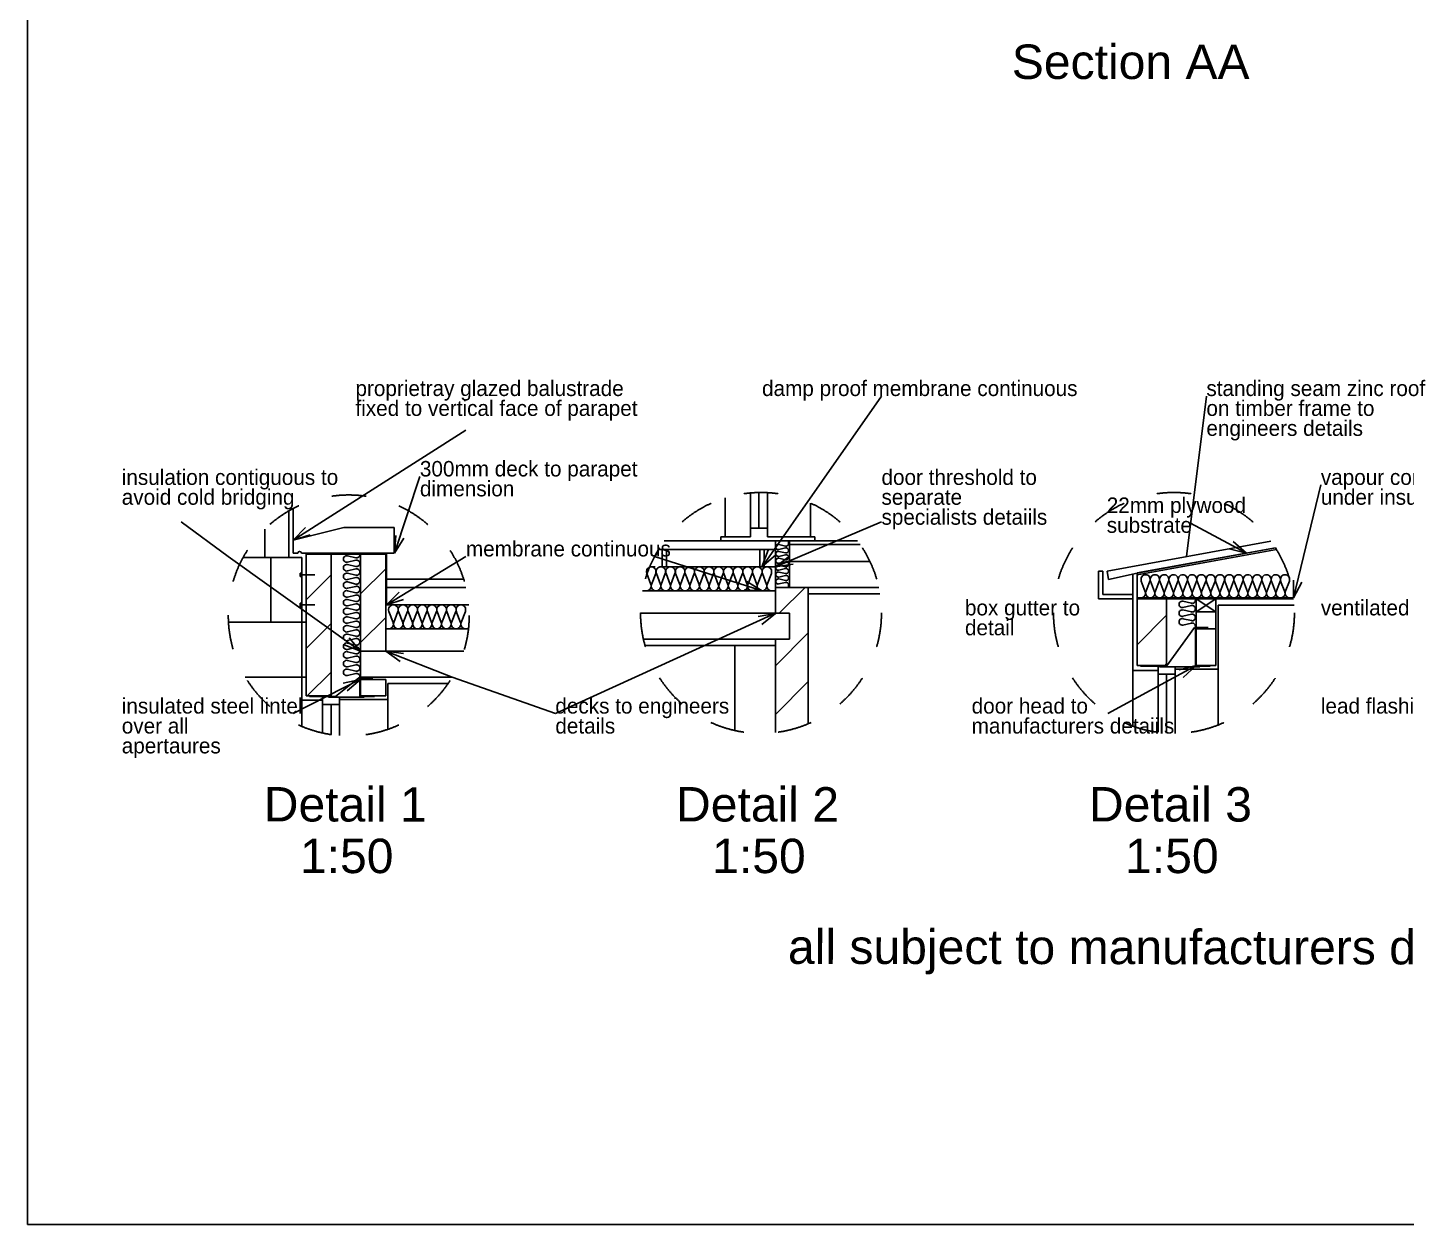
# Model space of a CAD drawing. Header units: millimetres. Extents: x -21022 to 21192, y -14865 to 14865.
# Drawn here: x -21022 to -4998, y -14865 to -953 of the extents above; entities that cross this region are included whole.
import ezdxf

# ---------------------------------------------------------------- set-up
doc = ezdxf.new("R2010")
doc.units = ezdxf.units.MM
doc.linetypes.add('BORDER', pattern=[16, 13, -1, 1, -1])
doc.linetypes.add('DOT', pattern=[16, 4, -4, 4, -4])
for name, color, linetype, true_color in [('00_-_ELEVATIONS', 7, 'Continuous', 0xffffff), ('00_-_SECTIONS', 7, 'Continuous', 0xffffff), ('1', 7, 'Continuous', 0xffffff), ('NEW_GF', 7, 'Continuous', 0xffffff)]:
    doc.layers.add(name, color=color, linetype=linetype, true_color=true_color)
doc.styles.add('ARIAL', font='ARIAL.TTF', dxfattribs={"height": 0.2})
pattern_1 = [(45, (0, 0), (-282.84, 282.84), [])]

# ---------------------------------------------------------------- blocks, each defined once
blk = doc.blocks.new('8A2011B0')
at = {"layer": '00_-_SECTIONS', "color": 1, "linetype": 'Continuous', "ltscale": 100}
for p, q in [((8884, 4233), (7496, 2248)), ((12660, 4233), (12429, 2368)), ((4055, 3837), (2048, 2557)), ((3520, 3298), (3223, 2407)), ((13990, 3200), (13673, 1887)), ((745, 2772), (1293, 2368)), ((8884, 2772), (7654, 2248)), ((12477, 2754), (13125, 2407)), ((1293, 2368), (2831, 1267)), ((4055, 2368), (3133, 1807)), ((6247, 2368), (7496, 1968)), ((5094, 542), (7654, 1708)), ((3896, 967), (3123, 1267)), ((5094, 542), (3896, 967)), ((11516, 542), (12542, 1102)), ((2048, 542), (2831, 941))]:
    blk.add_line(p, q, dxfattribs=at)
at = {"layer": '00_-_SECTIONS', "color": 2, "linetype": 'Continuous', "ltscale": 100}
for p, q in [((6336, 2448), (6336, 2248)), ((6386, 2448), (6336, 2448)), ((6386, 2248), (6386, 2448)), ((7471, 2248), (7471, 2448)), ((7471, 2448), (7521, 2448)), ((7496, 2448), (7521, 2448)), ((7521, 2448), (7521, 2248)), ((6336, 2248), (6386, 2248)), ((7521, 2248), (7471, 2248))]:
    blk.add_line(p, q, dxfattribs=at)
at = {"layer": '00_-_SECTIONS', "color": 4, "linetype": 'Continuous', "ltscale": 100}
for p, q in [((7654, 2248), (7654, 2548)), ((7654, 2548), (8109, 2548)), ((13462, 2468), (11857, 2177)), ((11857, 2156), (13474, 2450)), ((13474, 2450), (13462, 2468)), ((11857, 2177), (11857, 2156)), ((11857, 2177), (11857, 2156)), ((11857, 1877), (13673, 1887)), ((13673, 1887), (11857, 1877))]:
    blk.add_line(p, q, dxfattribs=at)
at = {"layer": '00_-_SECTIONS', "color": 15, "linetype": 'Continuous', "ltscale": 100}
for s, p in [('proprietray glazed balustrade', (2771, 4233)), ('damp proof membrane continuous', (7496, 4233)), ('standing seam zinc roof', (12660, 4233)), ('fixed to vertical face of parapet', (2771, 4002)), ('on timber frame to', (12660, 4002)), ('engineers details', (12660, 3770)), ('insulation contiguous to', (55, 3200)), ('300mm deck to parapet', (3520, 3298)), ('door threshold to', (8884, 3200)), ('vapour control layer', (13990, 3200)), ('dimension', (3520, 3067)), ('avoid cold bridging', (55, 2969)), ('separate', (8884, 2969)), ('22mm plywood ', (11502, 2874)), ('under insulation', (13990, 2969)), ('specialists detaiils', (8884, 2737)), ('substrate', (11502, 2643)), ('membrane continuous', (4055, 2368)), ('box gutter to', (9854, 1683)), ('ventilated roof cavity', (13990, 1683)), ('detail', (9854, 1452)), ('insulated steel lintel', (55, 542)), ('decks to engineers', (5094, 542)), ('door head to ', (9932, 542)), ('lead flashing at junction', (13990, 542)), ('over all', (55, 310)), ('details', (5094, 310)), ('manufacturers detaiils', (9932, 310)), ('apertaures', (55, 79))]:
    blk.add_text(s, height=180, dxfattribs=at).set_placement(p)
at = {"layer": '00_-_SECTIONS'}
blk.add_attdef('Sfb', (0, 0), '', height=1, dxfattribs=at)
blk = doc.blocks.new('C8DEB7BC')
at = {"layer": 'NEW_GF', "color": 1, "linetype": 'Continuous', "ltscale": 100}
for p, q in [((0, 29730), (0, 0)), ((0, 0), (42045, 0))]:
    blk.add_line(p, q, dxfattribs=at)
at = {"layer": 'NEW_GF'}
blk.add_attdef('Sfb', (0, 0), '', height=1, dxfattribs=at)
blk = doc.blocks.new('CC676003')
at = {"layer": '00_-_SECTIONS', "color": 15, "linetype": 'Continuous', "ltscale": 100, "style": 'ARIAL'}
for s, p in [('Section AA', (8935, 10469)), ('Detail 1', (242, 1838)), ('Detail 2', (5033, 1838)), ('Detail 3', (9832, 1838)), ('1:50', (662, 1238)), ('1:50', (5453, 1238)), ('1:50', (10252, 1238)), ('all subject to manufacturers details', (6334, 183))]:
    blk.add_text(s, height=400, rotation=359.9494, dxfattribs=at).set_placement(p)
at = {"layer": '00_-_SECTIONS'}
blk.add_attdef('Sfb', (0, 0), '', height=1, dxfattribs=at)
blk = doc.blocks.new('CC0AF238')
at = {"layer": '00_-_ELEVATIONS', "color": 1, "linetype": 'Continuous', "ltscale": 100}
for p, q in [((0, 750), (0, 1081)), ((70, 750), (70, 0))]:
    blk.add_line(p, q, dxfattribs=at)
blk = doc.blocks.new('98B29054')
at = {"layer": '00_-_SECTIONS', "color": 1, "linetype": 'Continuous', "ltscale": 100}
for p, q in [((50, 50), (50, 501)), ((342, 50), (342, 559)), ((442, 150), (442, 564)), ((542, 50), (542, 563)), ((1040, 50), (1040, 441)), ((342, 50), (0, 50)), ((0, 50), (0, 0)), ((1090, 0), (0, 0)), ((542, 150), (342, 150)), ((1090, 50), (542, 50)), ((1090, 0), (1090, 50))]:
    blk.add_line(p, q, dxfattribs=at)
at = {"layer": '00_-_SECTIONS'}
blk.add_attdef('Sfb', (0, 0), '', height=1, dxfattribs=at)
blk = doc.blocks.new('6DECFEB9')
at = {"layer": '1', "color": 2, "linetype": 'DOT', "ltscale": 100}
blk.add_circle((1400, 1400), 1400, dxfattribs=at)
blk.add_arc((1400, 1400), 1400, 0, 0, dxfattribs=at)
blk = doc.blocks.new('WINDOW_IN_SECTION00033')
at = {"layer": '00_-_SECTIONS', "linetype": 'Continuous', "ltscale": 100}
h = blk.add_hatch(dxfattribs=at)
h.set_pattern_fill('_USER', color=1, scale=400, angle=45, style=0, pattern_type=0)
h.set_pattern_definition(pattern_1)
h.paths.add_polyline_path([(594, 534), (594, 1674), (885, 1674), (885, 1374), (885, 1274), (885, 1074), (885, 794), (885, 534)])
at = {"layer": '00_-_SECTIONS', "color": 1, "linetype": 'Continuous', "ltscale": 100}
for p, q in [((302, 8), (574, 224)), ((574, 224), (734, 224)), ((584, 8), (584, 216)), ((584, 216), (694, 216)), ((0, 8), (302, 8)), ((220, 0), (634, 0)), ((754, 8), (584, 8))]:
    blk.add_line(p, q, dxfattribs=at)
at = {"layer": '00_-_SECTIONS', "color": 2, "linetype": 'Continuous', "ltscale": 100}
for p, q in [((594, 208), (885, 208)), ((594, 16), (594, 208)), ((885, 208), (885, 16)), ((885, 16), (594, 16))]:
    blk.add_line(p, q, dxfattribs=at)
at = {"layer": '00_-_SECTIONS'}
for tag in ['PAT_NAME', 'Group', 'Floor', 'Sfb', 'Part_Number', 'Description', 'Manufacturer', 'Quantity', 'Length', 'Width', 'Height', 'Area', 'Ht1', 'TYPE', 'PREFIX', 'IDENTIFIER', 'NUMBER', 'ANGLE', 'OUTER_LEAF', 'CAVITY', 'INNER_LEAF', 'REVEAL', 'Version']:
    blk.add_attdef(tag, (0, 0), '', height=1, dxfattribs=at)
blk = doc.blocks.new('9B79287B')
at = {"layer": '00_-_SECTIONS', "color": 1, "linetype": 'Continuous', "ltscale": 100}
for p, q in [((0, 0), (0, 323)), ((0, 323), (50, 323)), ((50, 323), (50, 50)), ((400, 0), (0, 0)), ((50, 50), (400, 50))]:
    blk.add_line(p, q, dxfattribs=at)
at = {"layer": '00_-_SECTIONS'}
blk.add_attdef('Sfb', (0, 0), '', height=1, dxfattribs=at)
blk = doc.blocks.new('9B4E2D79')
at = {"layer": '00_-_SECTIONS', "color": 3, "linetype": 'Continuous', "ltscale": 100}
for p, q in [((588, 300), (0, 150)), ((1175, 300), (588, 300)), ((1175, 300), (1175, 0)), ((0, 0), (0, 150)), ((55, 0), (0, 0)), ((1175, 0), (95, 0))]:
    blk.add_line(p, q, dxfattribs=at)
blk.add_arc((75, 0), 20, 0, 180, dxfattribs=at)
blk.add_arc((75, 0), 20, 0, 180, dxfattribs=at)
at = {"layer": '00_-_SECTIONS'}
blk.add_attdef('Sfb', (0, 0), '', height=1, dxfattribs=at)
blk = doc.blocks.new('44BFA18F')
at = {"layer": '00_-_SECTIONS', "linetype": 'Continuous', "ltscale": 100}
h = blk.add_hatch(dxfattribs=at)
h.set_pattern_fill('_USER', color=1, scale=400, angle=45, style=0, pattern_type=0)
h.set_pattern_definition(pattern_1)
h.paths.add_polyline_path([(692, 833), (692, 58), (592, 58), (350, 58), (350, 783), (350, 833)])
at = {"layer": '00_-_SECTIONS', "color": 1, "linetype": 'Continuous', "ltscale": 100}
for p, q in [((0, 1156), (1901, 1504)), ((17, 1057), (0, 1156)), ((350, 1133), (17, 1057)), ((300, 1125), (300, 0)), ((692, 833), (692, 58)), ((882, 805), (979, 782)), ((1026, 833), (1026, 818)), ((1026, 833), (1026, 833)), ((1036, 683), (1265, 833)), ((1036, 833), (1265, 683)), ((979, 754), (882, 731)), ((882, 703), (979, 680)), ((979, 653), (882, 630)), ((1036, 500), (1036, 683)), ((882, 602), (979, 579)), ((979, 551), (882, 528)), ((1026, 500), (1026, 514)), ((592, 0), (300, 0))]:
    blk.add_line(p, q, dxfattribs=at)
at = {"layer": '00_-_SECTIONS', "color": 3, "linetype": 'Continuous', "ltscale": 100}
for p, q in [((350, 1133), (350, 58)), ((1265, 833), (1036, 833)), ((1036, 833), (1036, 683)), ((1265, 833), (1265, 683)), ((1265, 683), (1036, 683)), ((1265, 683), (1265, 484)), ((350, 58), (692, 58))]:
    blk.add_line(p, q, dxfattribs=at)
at = {"layer": '00_-_SECTIONS', "color": 1, "linetype": 'Continuous', "ltscale": 100}
for centre, start, end in [((874, 768), 76.4303, 283.5697), ((874, 768), 76.4303, 283.5697), ((988, 818), 256.4303, 0), ((988, 818), 256.4303, 0), ((874, 666), 76.4303, 283.5697), ((874, 666), 76.4303, 283.5697), ((988, 717), 0, 103.5697), ((988, 717), 0, 103.5697), ((988, 717), 256.4303, 0), ((988, 717), 256.4303, 0), ((988, 616), 0, 103.5697), ((988, 616), 0, 103.5697), ((874, 565), 76.4303, 283.5697), ((874, 565), 76.4303, 283.5697), ((988, 616), 256.4303, 0), ((988, 616), 256.4303, 0), ((988, 514), 0, 103.5697), ((988, 514), 0, 103.5697)]:
    blk.add_arc(centre, 38, start, end, dxfattribs=at)
at = {"layer": '00_-_SECTIONS'}
blk.add_attdef('Sfb', (0, 0), '', height=1, dxfattribs=at)
blk = doc.blocks.new('0935CF10')
at = {"layer": '00_-_SECTIONS', "color": 2, "linetype": 'Continuous', "ltscale": 100}
for p, q in [((702, 1649), (702, 2191)), ((752, 1849), (752, 2218)), ((702, 1649), (170, 1649)), ((702, 1649), (852, 1649)), ((852, 1649), (852, 899)), ((902, 899), (0, 899)), ((902, 259), (195, 259))]:
    blk.add_line(p, q, dxfattribs=at)
at = {"layer": '00_-_SECTIONS', "color": 1, "linetype": 'Continuous', "ltscale": 100}
for p, q in [((852, 1469), (832, 1469)), ((832, 1469), (832, 1429)), ((852, 1449), (1002, 1449)), ((832, 1429), (852, 1429)), ((1828, 1399), (2732, 1399)), ((852, 1119), (832, 1119)), ((832, 1119), (832, 1079)), ((832, 1079), (852, 1079)), ((852, 1099), (1002, 1099)), ((1853, 184), (2553, 184)), ((1853, 184), (1853, 0)), ((1293, 0), (1853, 0))]:
    blk.add_line(p, q, dxfattribs=at)
at = {"layer": '00_-_SECTIONS'}
blk.add_attdef('Sfb', (0, 0), '', height=1, dxfattribs=at)
blk = doc.blocks.new('61A0E73C')
at = {"layer": '00_-_SECTIONS', "color": 1, "linetype": 'Continuous', "ltscale": 100}
for p, q in [((1517, 2202), (224, 2202)), ((1517, 2202), (1517, 1362)), ((1679, 2202), (1679, 1962)), ((1897, 1587), (2730, 1587)), ((1517, 987), (0, 987)), ((1044, 987), (1044, 0))]:
    blk.add_line(p, q, dxfattribs=at)
at = {"layer": '00_-_SECTIONS'}
blk.add_attdef('Sfb', (0, 0), '', height=1, dxfattribs=at)
blk = doc.blocks.new('35E426DE')
at = {"layer": '00_-_SECTIONS', "color": 1, "linetype": 'Continuous', "ltscale": 100}
for p, q in [((1546, 480), (185, 480)), ((49, 204), (97, 76)), ((153, 204), (105, 76)), ((161, 204), (209, 76)), ((265, 204), (217, 76)), ((273, 204), (321, 76)), ((377, 204), (329, 76)), ((385, 204), (433, 76)), ((489, 204), (441, 76)), ((497, 204), (545, 76)), ((601, 204), (553, 76)), ((609, 204), (657, 76)), ((713, 204), (665, 76)), ((721, 204), (769, 76)), ((825, 204), (777, 76)), ((833, 204), (881, 76)), ((937, 204), (889, 76)), ((945, 204), (993, 76)), ((1049, 204), (1001, 76)), ((1057, 204), (1105, 76)), ((1161, 204), (1113, 76)), ((1169, 204), (1217, 76)), ((1273, 204), (1225, 76)), ((1281, 204), (1329, 76)), ((1385, 204), (1337, 76)), ((1393, 204), (1441, 76)), ((1497, 204), (1449, 76)), ((0, 0), (45, 0)), ((45, 0), (157, 0)), ((105, 76), (101, 56)), ((157, 0), (269, 0)), ((217, 76), (213, 56)), ((269, 0), (381, 0)), ((329, 76), (325, 56)), ((381, 0), (493, 0)), ((441, 76), (437, 56)), ((493, 0), (605, 0)), ((553, 76), (549, 56)), ((605, 0), (717, 0)), ((665, 76), (661, 56)), ((717, 0), (829, 0)), ((777, 76), (773, 56)), ((829, 0), (941, 0)), ((889, 76), (885, 56)), ((941, 0), (1053, 0)), ((1001, 76), (997, 56)), ((1053, 0), (1165, 0)), ((1113, 76), (1109, 56)), ((1165, 0), (1277, 0)), ((1225, 76), (1221, 56)), ((1277, 0), (1389, 0)), ((1337, 76), (1333, 56)), ((1389, 0), (1501, 0)), ((1449, 76), (1445, 56)), ((1546, 0), (1501, 0)), ((1546, 0), (1546, 0))]:
    blk.add_line(p, q, dxfattribs=at)
at = {"layer": '00_-_SECTIONS', "color": 4, "linetype": 'BORDER', "ltscale": 100}
blk.add_line((1546, 280), (83, 280), dxfattribs=at)
at = {"layer": '00_-_SECTIONS', "color": 1, "linetype": 'Continuous', "ltscale": 100}
for centre, start, end in [((101, 224), 90, 200.7966), ((101, 224), 90, 200.7966), ((101, 224), 339.2034, 90), ((101, 224), 339.2034, 90), ((213, 224), 90, 200.7966), ((213, 224), 90, 200.7966), ((213, 224), 339.2034, 90), ((213, 224), 339.2034, 90), ((325, 224), 90, 200.7966), ((325, 224), 90, 200.7966), ((325, 224), 339.2034, 90), ((325, 224), 339.2034, 90), ((437, 224), 90, 200.7966), ((437, 224), 90, 200.7966), ((437, 224), 339.2034, 90), ((437, 224), 339.2034, 90), ((549, 224), 90, 200.7966), ((549, 224), 90, 200.7966), ((549, 224), 339.2034, 90), ((549, 224), 339.2034, 90), ((661, 224), 90, 200.7966), ((661, 224), 90, 200.7966), ((661, 224), 339.2034, 90), ((661, 224), 339.2034, 90), ((773, 224), 90, 200.7966), ((773, 224), 90, 200.7966), ((773, 224), 339.2034, 90), ((773, 224), 339.2034, 90), ((885, 224), 90, 200.7966), ((885, 224), 90, 200.7966), ((885, 224), 339.2034, 90), ((885, 224), 339.2034, 90), ((997, 224), 90, 200.7966), ((997, 224), 90, 200.7966), ((997, 224), 339.2034, 90), ((997, 224), 339.2034, 90), ((1109, 224), 90, 200.7966), ((1109, 224), 90, 200.7966), ((1109, 224), 339.2034, 90), ((1109, 224), 339.2034, 90), ((1221, 224), 90, 200.7966), ((1221, 224), 90, 200.7966), ((1221, 224), 339.2034, 90), ((1221, 224), 339.2034, 90), ((1333, 224), 90, 200.7966), ((1333, 224), 90, 200.7966), ((1333, 224), 339.2034, 90), ((1333, 224), 339.2034, 90), ((1445, 224), 90, 200.7966), ((1445, 224), 90, 200.7966), ((1445, 224), 339.2034, 90), ((1445, 224), 339.2034, 90), ((45, 56), 270, 0), ((45, 56), 270, 0), ((45, 56), 0, 20.7966), ((45, 56), 0, 20.7966), ((157, 56), 180, 270), ((157, 56), 180, 270), ((157, 56), 270, 0), ((157, 56), 270, 0), ((157, 56), 0, 20.7966), ((157, 56), 0, 20.7966), ((269, 56), 180, 270), ((269, 56), 180, 270), ((269, 56), 270, 0), ((269, 56), 270, 0), ((269, 56), 0, 20.7966), ((269, 56), 0, 20.7966), ((381, 56), 180, 270), ((381, 56), 180, 270), ((381, 56), 270, 0), ((381, 56), 270, 0), ((381, 56), 0, 20.7966), ((381, 56), 0, 20.7966), ((493, 56), 180, 270), ((493, 56), 180, 270), ((493, 56), 270, 0), ((493, 56), 270, 0), ((493, 56), 0, 20.7966), ((493, 56), 0, 20.7966), ((605, 56), 180, 270), ((605, 56), 180, 270), ((605, 56), 270, 0), ((605, 56), 270, 0), ((605, 56), 0, 20.7966), ((605, 56), 0, 20.7966), ((717, 56), 180, 270), ((717, 56), 180, 270), ((717, 56), 270, 0), ((717, 56), 270, 0), ((717, 56), 0, 20.7966), ((717, 56), 0, 20.7966), ((829, 56), 180, 270), ((829, 56), 180, 270), ((829, 56), 270, 0), ((829, 56), 270, 0), ((829, 56), 0, 20.7966), ((829, 56), 0, 20.7966), ((941, 56), 180, 270), ((941, 56), 180, 270), ((941, 56), 270, 0), ((941, 56), 270, 0), ((941, 56), 0, 20.7966), ((941, 56), 0, 20.7966), ((1053, 56), 180, 270), ((1053, 56), 180, 270), ((1053, 56), 270, 0), ((1053, 56), 270, 0), ((1053, 56), 0, 20.7966), ((1053, 56), 0, 20.7966), ((1165, 56), 180, 270), ((1165, 56), 180, 270), ((1165, 56), 270, 0), ((1165, 56), 270, 0), ((1165, 56), 0, 20.7966), ((1165, 56), 0, 20.7966), ((1277, 56), 180, 270), ((1277, 56), 180, 270), ((1277, 56), 270, 0), ((1277, 56), 270, 0), ((1277, 56), 0, 20.7966), ((1277, 56), 0, 20.7966), ((1389, 56), 180, 270), ((1389, 56), 180, 270), ((1389, 56), 270, 0), ((1389, 56), 270, 0), ((1389, 56), 0, 20.7966), ((1389, 56), 0, 20.7966), ((1501, 56), 180, 270), ((1501, 56), 180, 270)]:
    blk.add_arc(centre, 56, start, end, dxfattribs=at)
blk = doc.blocks.new('EE63DA08')
at = {"layer": '00_-_SECTIONS', "color": 1, "linetype": 'Continuous', "ltscale": 100}
for p, q in [((0, 40), (792, 40)), ((0, 0), (821, 0))]:
    blk.add_line(p, q, dxfattribs=at)
at = {"layer": '00_-_SECTIONS'}
blk.add_attdef('Sfb', (0, 0), '', height=1, dxfattribs=at)
blk = doc.blocks.new('D91090A9')
at = {"layer": '00_-_SECTIONS', "color": 1, "linetype": 'Continuous', "ltscale": 100}
for p, q in [((0, 731), (0, 84)), ((292, 781), (292, 12)), ((492, 689), (292, 689)), ((392, 689), (392, 2)), ((492, 773), (492, 0)), ((990, 748), (990, 98))]:
    blk.add_line(p, q, dxfattribs=at)
at = {"layer": '00_-_SECTIONS'}
blk.add_attdef('Sfb', (0, 0), '', height=1, dxfattribs=at)
blk = doc.blocks.new('FBCD36C9')
at = {"layer": '00_-_SECTIONS', "linetype": 'Continuous', "ltscale": 100}
h = blk.add_hatch(dxfattribs=at)
h.set_pattern_fill('_USER', color=1, scale=400, angle=45, style=0, pattern_type=0)
h.set_pattern_definition(pattern_1)
h.paths.add_polyline_path([(0, 202), (0, 1010), (0, 1085), (162, 1085), (162, 1385), (0, 1385), (0, 1645), (0, 1685), (152, 1685), (162, 1685), (380, 1685), (380, 1610), (380, 323), (0, 202), (192, 246), (375, 320)])
at = {"layer": '00_-_SECTIONS', "color": 1, "linetype": 'Continuous', "ltscale": 100}
for p, q in [((39, 2184), (115, 2166)), ((115, 2144), (39, 2126)), ((39, 2104), (115, 2086)), ((152, 2225), (152, 2195)), ((152, 2225), (152, 2225)), ((115, 2064), (39, 2046)), ((39, 2024), (115, 2006)), ((115, 1984), (39, 1966)), ((39, 1944), (115, 1926)), ((115, 1904), (39, 1886)), ((39, 1864), (115, 1846)), ((115, 1824), (39, 1806)), ((39, 1784), (115, 1766)), ((115, 1744), (39, 1726)), ((152, 1685), (152, 1715))]:
    blk.add_line(p, q, dxfattribs=at)
at = {"layer": '00_-_SECTIONS', "color": 3, "linetype": 'Continuous', "ltscale": 100}
for p, q in [((380, 1685), (0, 1685)), ((380, 1685), (380, 102)), ((0, 1085), (0, 0))]:
    blk.add_line(p, q, dxfattribs=at)
at = {"layer": '00_-_SECTIONS', "color": 1, "linetype": 'Continuous', "ltscale": 100}
for centre, start, end in [((32, 2155), 76.4303, 283.5697), ((32, 2155), 76.4303, 283.5697), ((32, 2075), 76.4303, 283.5697), ((32, 2075), 76.4303, 283.5697), ((122, 2195), 256.4303, 0), ((122, 2195), 256.4303, 0), ((122, 2115), 0, 103.5697), ((122, 2115), 0, 103.5697), ((122, 2115), 256.4303, 0), ((122, 2115), 256.4303, 0), ((32, 1995), 76.4303, 283.5697), ((32, 1995), 76.4303, 283.5697), ((32, 1915), 76.4303, 283.5697), ((32, 1915), 76.4303, 283.5697), ((122, 2035), 0, 103.5697), ((122, 2035), 0, 103.5697), ((122, 2035), 256.4303, 0), ((122, 2035), 256.4303, 0), ((122, 1955), 0, 103.5697), ((122, 1955), 0, 103.5697), ((122, 1955), 256.4303, 0), ((122, 1955), 256.4303, 0), ((32, 1835), 76.4303, 283.5697), ((32, 1835), 76.4303, 283.5697), ((32, 1755), 76.4303, 283.5697), ((32, 1755), 76.4303, 283.5697), ((122, 1875), 0, 103.5697), ((122, 1875), 0, 103.5697), ((122, 1875), 256.4303, 0), ((122, 1875), 256.4303, 0), ((122, 1795), 0, 103.5697), ((122, 1795), 0, 103.5697), ((122, 1795), 256.4303, 0), ((122, 1795), 256.4303, 0), ((122, 1715), 0, 103.5697), ((122, 1715), 0, 103.5697)]:
    blk.add_arc(centre, 30, start, end, dxfattribs=at)
at = {"layer": '00_-_SECTIONS'}
blk.add_attdef('Sfb', (0, 0), '', height=1, dxfattribs=at)
blk = doc.blocks.new('9627F196')
at = {"layer": '00_-_SECTIONS', "color": 1, "linetype": 'Continuous', "ltscale": 100}
for p, q in [((0, 480), (932, 480)), ((36, 204), (85, 76)), ((141, 204), (92, 76)), ((148, 204), (197, 76)), ((253, 204), (204, 76)), ((260, 204), (309, 76)), ((365, 204), (316, 76)), ((372, 204), (421, 76)), ((477, 204), (428, 76)), ((484, 204), (533, 76)), ((589, 204), (540, 76)), ((596, 204), (645, 76)), ((701, 204), (652, 76)), ((708, 204), (757, 76)), ((813, 204), (764, 76)), ((820, 204), (869, 76)), ((925, 204), (876, 76)), ((92, 76), (89, 56)), ((204, 76), (201, 56)), ((316, 76), (313, 56)), ((428, 76), (425, 56)), ((540, 76), (537, 56)), ((652, 76), (649, 56)), ((764, 76), (761, 56)), ((876, 76), (873, 56)), ((0, 0), (33, 0)), ((33, 0), (145, 0)), ((145, 0), (257, 0)), ((257, 0), (369, 0)), ((369, 0), (481, 0)), ((481, 0), (593, 0)), ((593, 0), (705, 0)), ((705, 0), (817, 0)), ((817, 0), (929, 0)), ((961, 0), (929, 0)), ((961, 0), (961, 0))]:
    blk.add_line(p, q, dxfattribs=at)
at = {"layer": '00_-_SECTIONS', "color": 4, "linetype": 'BORDER', "ltscale": 100}
blk.add_line((965, 280), (10, 280), dxfattribs=at)
at = {"layer": '00_-_SECTIONS', "color": 1, "linetype": 'Continuous', "ltscale": 100}
for centre, start, end in [((89, 224), 90, 200.7966), ((89, 224), 90, 200.7966), ((89, 224), 339.2034, 90), ((89, 224), 339.2034, 90), ((201, 224), 90, 200.7966), ((201, 224), 90, 200.7966), ((201, 224), 339.2034, 90), ((201, 224), 339.2034, 90), ((313, 224), 90, 200.7966), ((313, 224), 90, 200.7966), ((313, 224), 339.2034, 90), ((313, 224), 339.2034, 90), ((425, 224), 90, 200.7966), ((425, 224), 90, 200.7966), ((425, 224), 339.2034, 90), ((425, 224), 339.2034, 90), ((537, 224), 90, 200.7966), ((537, 224), 90, 200.7966), ((537, 224), 339.2034, 90), ((537, 224), 339.2034, 90), ((649, 224), 90, 200.7966), ((649, 224), 90, 200.7966), ((649, 224), 339.2034, 90), ((649, 224), 339.2034, 90), ((761, 224), 90, 200.7966), ((761, 224), 90, 200.7966), ((761, 224), 339.2034, 90), ((761, 224), 339.2034, 90), ((873, 224), 90, 200.7966), ((873, 224), 90, 200.7966), ((873, 224), 339.2034, 90), ((873, 224), 339.2034, 90), ((33, 56), 270, 0), ((33, 56), 270, 0), ((33, 56), 0, 20.7966), ((33, 56), 0, 20.7966), ((145, 56), 180, 270), ((145, 56), 180, 270), ((145, 56), 270, 0), ((145, 56), 270, 0), ((145, 56), 0, 20.7966), ((145, 56), 0, 20.7966), ((257, 56), 180, 270), ((257, 56), 180, 270), ((257, 56), 270, 0), ((257, 56), 270, 0), ((257, 56), 0, 20.7966), ((257, 56), 0, 20.7966), ((369, 56), 180, 270), ((369, 56), 180, 270), ((369, 56), 270, 0), ((369, 56), 270, 0), ((369, 56), 0, 20.7966), ((369, 56), 0, 20.7966), ((481, 56), 180, 270), ((481, 56), 180, 270), ((481, 56), 270, 0), ((481, 56), 270, 0), ((481, 56), 0, 20.7966), ((481, 56), 0, 20.7966), ((593, 56), 180, 270), ((593, 56), 180, 270), ((593, 56), 270, 0), ((593, 56), 270, 0), ((593, 56), 0, 20.7966), ((593, 56), 0, 20.7966), ((705, 56), 180, 270), ((705, 56), 180, 270), ((705, 56), 270, 0), ((705, 56), 270, 0), ((705, 56), 0, 20.7966), ((705, 56), 0, 20.7966), ((817, 56), 180, 270), ((817, 56), 180, 270), ((817, 56), 270, 0), ((817, 56), 270, 0), ((817, 56), 0, 20.7966), ((817, 56), 0, 20.7966), ((929, 56), 180, 270), ((929, 56), 180, 270)]:
    blk.add_arc(centre, 56, start, end, dxfattribs=at)
blk = doc.blocks.new('7AF26543')
at = {"layer": '00_-_SECTIONS', "color": 2, "linetype": 'Continuous', "ltscale": 100}
for p, q in [((0, 300), (1606, 591)), ((0, 300), (0, 0)), ((0, 0), (1817, 0))]:
    blk.add_line(p, q, dxfattribs=at)
at = {"layer": '00_-_SECTIONS', "color": 1, "linetype": 'Continuous', "ltscale": 100}
for p, q in [((47, 207), (94, 83)), ((148, 207), (101, 83)), ((155, 207), (202, 83)), ((256, 207), (209, 83)), ((263, 207), (310, 83)), ((364, 207), (317, 83)), ((371, 207), (418, 83)), ((472, 207), (425, 83)), ((479, 207), (526, 83)), ((580, 207), (533, 83)), ((587, 207), (634, 83)), ((688, 207), (641, 83)), ((695, 207), (742, 83)), ((796, 207), (749, 83)), ((803, 207), (850, 83)), ((904, 207), (857, 83)), ((911, 207), (958, 83)), ((1012, 207), (965, 83)), ((1019, 207), (1066, 83)), ((1120, 207), (1073, 83)), ((1127, 207), (1174, 83)), ((1228, 207), (1181, 83)), ((1235, 207), (1282, 83)), ((1336, 207), (1289, 83)), ((1343, 207), (1390, 83)), ((1444, 207), (1397, 83)), ((1451, 207), (1498, 83)), ((1552, 207), (1505, 83)), ((1559, 207), (1606, 83)), ((1660, 207), (1613, 83)), ((1667, 207), (1714, 83)), ((1768, 207), (1721, 83)), ((0, 10), (44, 10)), ((44, 10), (152, 10)), ((101, 83), (98, 64)), ((152, 10), (260, 10)), ((209, 83), (206, 64)), ((260, 10), (368, 10)), ((317, 83), (314, 64)), ((368, 10), (476, 10)), ((425, 83), (422, 64)), ((476, 10), (584, 10)), ((533, 83), (530, 64)), ((584, 10), (692, 10)), ((641, 83), (638, 64)), ((692, 10), (800, 10)), ((749, 83), (746, 64)), ((800, 10), (908, 10)), ((857, 83), (854, 64)), ((908, 10), (1016, 10)), ((965, 83), (962, 64)), ((1016, 10), (1124, 10)), ((1073, 83), (1070, 64)), ((1124, 10), (1232, 10)), ((1181, 83), (1178, 64)), ((1232, 10), (1340, 10)), ((1289, 83), (1286, 64)), ((1340, 10), (1448, 10)), ((1397, 83), (1394, 64)), ((1448, 10), (1556, 10)), ((1505, 83), (1502, 64)), ((1556, 10), (1664, 10)), ((1613, 83), (1610, 64)), ((1664, 10), (1772, 10)), ((1721, 83), (1718, 64)), ((1816, 10), (1772, 10)), ((1816, 10), (1816, 10))]:
    blk.add_line(p, q, dxfattribs=at)
for centre, start, end in [((98, 226), 90, 200.7966), ((98, 226), 90, 200.7966), ((98, 226), 339.2034, 90), ((98, 226), 339.2034, 90), ((206, 226), 90, 200.7966), ((206, 226), 90, 200.7966), ((206, 226), 339.2034, 90), ((206, 226), 339.2034, 90), ((314, 226), 90, 200.7966), ((314, 226), 90, 200.7966), ((314, 226), 339.2034, 90), ((314, 226), 339.2034, 90), ((422, 226), 90, 200.7966), ((422, 226), 90, 200.7966), ((422, 226), 339.2034, 90), ((422, 226), 339.2034, 90), ((530, 226), 90, 200.7966), ((530, 226), 90, 200.7966), ((530, 226), 339.2034, 90), ((530, 226), 339.2034, 90), ((638, 226), 90, 200.7966), ((638, 226), 90, 200.7966), ((638, 226), 339.2034, 90), ((638, 226), 339.2034, 90), ((746, 226), 90, 200.7966), ((746, 226), 90, 200.7966), ((746, 226), 339.2034, 90), ((746, 226), 339.2034, 90), ((854, 226), 90, 200.7966), ((854, 226), 90, 200.7966), ((854, 226), 339.2034, 90), ((854, 226), 339.2034, 90), ((962, 226), 90, 200.7966), ((962, 226), 90, 200.7966), ((962, 226), 339.2034, 90), ((962, 226), 339.2034, 90), ((1070, 226), 90, 200.7966), ((1070, 226), 90, 200.7966), ((1070, 226), 339.2034, 90), ((1070, 226), 339.2034, 90), ((1178, 226), 90, 200.7966), ((1178, 226), 90, 200.7966), ((1178, 226), 339.2034, 90), ((1178, 226), 339.2034, 90), ((1286, 226), 90, 200.7966), ((1286, 226), 90, 200.7966), ((1286, 226), 339.2034, 90), ((1286, 226), 339.2034, 90), ((1394, 226), 90, 200.7966), ((1394, 226), 90, 200.7966), ((1394, 226), 339.2034, 90), ((1394, 226), 339.2034, 90), ((1502, 226), 90, 200.7966), ((1502, 226), 90, 200.7966), ((1502, 226), 339.2034, 90), ((1502, 226), 339.2034, 90), ((1610, 226), 90, 200.7966), ((1610, 226), 90, 200.7966), ((1610, 226), 339.2034, 90), ((1610, 226), 339.2034, 90), ((1718, 226), 90, 200.7966), ((1718, 226), 90, 200.7966), ((1718, 226), 339.2034, 90), ((1718, 226), 339.2034, 90), ((44, 64), 270, 0), ((44, 64), 270, 0), ((44, 64), 0, 20.7966), ((44, 64), 0, 20.7966), ((152, 64), 180, 270), ((152, 64), 180, 270), ((152, 64), 270, 0), ((152, 64), 270, 0), ((152, 64), 0, 20.7966), ((152, 64), 0, 20.7966), ((260, 64), 180, 270), ((260, 64), 180, 270), ((260, 64), 270, 0), ((260, 64), 270, 0), ((260, 64), 0, 20.7966), ((260, 64), 0, 20.7966), ((368, 64), 180, 270), ((368, 64), 180, 270), ((368, 64), 270, 0), ((368, 64), 270, 0), ((368, 64), 0, 20.7966), ((368, 64), 0, 20.7966), ((476, 64), 180, 270), ((476, 64), 180, 270), ((476, 64), 270, 0), ((476, 64), 270, 0), ((476, 64), 0, 20.7966), ((476, 64), 0, 20.7966), ((584, 64), 180, 270), ((584, 64), 180, 270), ((584, 64), 270, 0), ((584, 64), 270, 0), ((584, 64), 0, 20.7966), ((584, 64), 0, 20.7966), ((692, 64), 180, 270), ((692, 64), 180, 270), ((692, 64), 270, 0), ((692, 64), 270, 0), ((692, 64), 0, 20.7966), ((692, 64), 0, 20.7966), ((800, 64), 180, 270), ((800, 64), 180, 270), ((800, 64), 270, 0), ((800, 64), 270, 0), ((800, 64), 0, 20.7966), ((800, 64), 0, 20.7966), ((908, 64), 180, 270), ((908, 64), 180, 270), ((908, 64), 270, 0), ((908, 64), 270, 0), ((908, 64), 0, 20.7966), ((908, 64), 0, 20.7966), ((1016, 64), 180, 270), ((1016, 64), 180, 270), ((1016, 64), 270, 0), ((1016, 64), 270, 0), ((1016, 64), 0, 20.7966), ((1016, 64), 0, 20.7966), ((1124, 64), 180, 270), ((1124, 64), 180, 270), ((1124, 64), 270, 0), ((1124, 64), 270, 0), ((1124, 64), 0, 20.7966), ((1124, 64), 0, 20.7966), ((1232, 64), 180, 270), ((1232, 64), 180, 270), ((1232, 64), 270, 0), ((1232, 64), 270, 0), ((1232, 64), 0, 20.7966), ((1232, 64), 0, 20.7966), ((1340, 64), 180, 270), ((1340, 64), 180, 270), ((1340, 64), 270, 0), ((1340, 64), 270, 0), ((1340, 64), 0, 20.7966), ((1340, 64), 0, 20.7966), ((1448, 64), 180, 270), ((1448, 64), 180, 270), ((1448, 64), 270, 0), ((1448, 64), 270, 0), ((1448, 64), 0, 20.7966), ((1448, 64), 0, 20.7966), ((1556, 64), 180, 270), ((1556, 64), 180, 270), ((1556, 64), 270, 0), ((1556, 64), 270, 0), ((1556, 64), 0, 20.7966), ((1556, 64), 0, 20.7966), ((1664, 64), 180, 270), ((1664, 64), 180, 270), ((1664, 64), 270, 0), ((1664, 64), 270, 0), ((1664, 64), 0, 20.7966), ((1664, 64), 0, 20.7966), ((1772, 64), 180, 270), ((1772, 64), 180, 270)]:
    blk.add_arc(centre, 54, start, end, dxfattribs=at)
at = {"layer": '00_-_SECTIONS'}
blk.add_attdef('Sfb', (0, 0), '', height=1, dxfattribs=at)
blk = doc.blocks.new('3DB005D1')
at = {"layer": '00_-_SECTIONS', "color": 3, "linetype": 'Continuous', "ltscale": 100}
for p, q in [((0, 300), (1198, 300)), ((0, 300), (0, 0)), ((0, 0), (1064, 0))]:
    blk.add_line(p, q, dxfattribs=at)
at = {"layer": '00_-_SECTIONS'}
blk.add_attdef('Sfb', (0, 0), '', height=1, dxfattribs=at)
blk = doc.blocks.new('7B6BA75D')
at = {"layer": '00_-_SECTIONS', "color": 3, "linetype": 'Continuous', "ltscale": 100}
for p, q in [((1732, 600), (1732, 900)), ((1732, 900), (2667, 900)), ((1732, 600), (2768, 600)), ((0, 300), (1732, 300)), ((1732, 0), (1732, 300)), ((1732, 0), (34, 0))]:
    blk.add_line(p, q, dxfattribs=at)
at = {"layer": '00_-_SECTIONS'}
blk.add_attdef('Sfb', (0, 0), '', height=1, dxfattribs=at)
blk = doc.blocks.new('3155DE2F')
at = {"layer": '00_-_SECTIONS', "linetype": 'Continuous', "ltscale": 100}
h = blk.add_hatch(dxfattribs=at)
h.set_pattern_fill('_USER', color=1, scale=400, angle=45, style=0, pattern_type=0)
h.set_pattern_definition(pattern_1)
h.paths.add_polyline_path([(50, 50), (50, 268), (50, 908), (50, 1038), (50, 1708), (340, 1708), (340, 50), (240, 50)])
at = {"layer": '00_-_SECTIONS', "color": 4, "linetype": 'Continuous', "ltscale": 100}
for p in [(50, 1698), (985, 1108)]:
    blk.add_line(p, (985, 1698), dxfattribs=at)
at = {"layer": '00_-_SECTIONS', "color": 3, "linetype": 'Continuous', "ltscale": 100}
for p, q in [((50, 1698), (50, 50)), ((684, 568), (684, 1698)), ((975, 1698), (975, 568)), ((50, 50), (340, 50))]:
    blk.add_line(p, q, dxfattribs=at)
at = {"layer": '00_-_SECTIONS', "color": 1, "linetype": 'Continuous', "ltscale": 100}
for p, q in [((340, 50), (340, 1698)), ((531, 1678), (627, 1654)), ((627, 1627), (531, 1604)), ((674, 1698), (674, 1691)), ((674, 1698), (674, 1698)), ((531, 1576), (627, 1553)), ((627, 1526), (531, 1502)), ((531, 1475), (627, 1452)), ((627, 1424), (531, 1401)), ((531, 1374), (627, 1350)), ((627, 1323), (531, 1300)), ((531, 1272), (627, 1249)), ((627, 1222), (531, 1198)), ((531, 1171), (627, 1148)), ((627, 1120), (531, 1097)), ((531, 1070), (627, 1046)), ((627, 1019), (531, 996)), ((531, 968), (627, 945)), ((0, 908), (0, 0)), ((627, 918), (531, 894)), ((531, 867), (627, 844)), ((627, 816), (531, 793)), ((531, 766), (627, 742)), ((627, 715), (531, 692)), ((531, 664), (627, 641)), ((627, 614), (531, 590)), ((531, 563), (627, 540)), ((627, 512), (531, 489)), ((531, 462), (627, 438)), ((627, 411), (531, 388)), ((531, 360), (627, 337)), ((627, 310), (531, 286)), ((674, 266), (674, 273)), ((240, 0), (0, 0))]:
    blk.add_line(p, q, dxfattribs=at)
for centre, start, end in [((522, 1641), 76.4303, 283.5697), ((522, 1641), 76.4303, 283.5697), ((636, 1691), 256.4303, 0), ((636, 1691), 256.4303, 0), ((636, 1590), 0, 103.5697), ((636, 1590), 0, 103.5697), ((522, 1539), 76.4303, 283.5697), ((522, 1539), 76.4303, 283.5697), ((522, 1438), 76.4303, 283.5697), ((522, 1438), 76.4303, 283.5697), ((636, 1590), 256.4303, 0), ((636, 1590), 256.4303, 0), ((636, 1489), 0, 103.5697), ((636, 1489), 0, 103.5697), ((636, 1489), 256.4303, 0), ((636, 1489), 256.4303, 0), ((522, 1337), 76.4303, 283.5697), ((522, 1337), 76.4303, 283.5697), ((636, 1387), 0, 103.5697), ((636, 1387), 0, 103.5697), ((636, 1387), 256.4303, 0), ((636, 1387), 256.4303, 0), ((636, 1286), 0, 103.5697), ((636, 1286), 0, 103.5697), ((636, 1286), 256.4303, 0), ((636, 1286), 256.4303, 0), ((522, 1235), 76.4303, 283.5697), ((522, 1235), 76.4303, 283.5697), ((522, 1134), 76.4303, 283.5697), ((522, 1134), 76.4303, 283.5697), ((636, 1185), 0, 103.5697), ((636, 1185), 0, 103.5697), ((636, 1185), 256.4303, 0), ((636, 1185), 256.4303, 0), ((522, 1033), 76.4303, 283.5697), ((522, 1033), 76.4303, 283.5697), ((522, 931), 76.4303, 283.5697), ((522, 931), 76.4303, 283.5697), ((636, 1083), 0, 103.5697), ((636, 1083), 0, 103.5697), ((636, 1083), 256.4303, 0), ((636, 1083), 256.4303, 0), ((636, 982), 0, 103.5697), ((636, 982), 0, 103.5697), ((636, 982), 256.4303, 0), ((636, 982), 256.4303, 0), ((522, 830), 76.4303, 283.5697), ((522, 830), 76.4303, 283.5697), ((636, 881), 0, 103.5697), ((636, 881), 0, 103.5697), ((636, 881), 256.4303, 0), ((636, 881), 256.4303, 0), ((636, 779), 0, 103.5697), ((636, 779), 0, 103.5697), ((522, 729), 76.4303, 283.5697), ((522, 729), 76.4303, 283.5697), ((522, 627), 76.4303, 283.5697), ((522, 627), 76.4303, 283.5697), ((636, 779), 256.4303, 0), ((636, 779), 256.4303, 0), ((636, 678), 0, 103.5697), ((636, 678), 0, 103.5697), ((636, 678), 256.4303, 0), ((636, 678), 256.4303, 0), ((522, 526), 76.4303, 283.5697), ((522, 526), 76.4303, 283.5697), ((636, 577), 0, 103.5697), ((636, 577), 0, 103.5697), ((636, 577), 256.4303, 0), ((636, 577), 256.4303, 0), ((636, 475), 0, 103.5697), ((636, 475), 0, 103.5697), ((522, 425), 76.4303, 283.5697), ((522, 425), 76.4303, 283.5697), ((522, 323), 76.4303, 283.5697), ((522, 323), 76.4303, 283.5697), ((636, 475), 256.4303, 0), ((636, 475), 256.4303, 0), ((636, 374), 0, 103.5697), ((636, 374), 0, 103.5697), ((636, 374), 256.4303, 0), ((636, 374), 256.4303, 0), ((636, 273), 0, 103.5697), ((636, 273), 0, 103.5697)]:
    blk.add_arc(centre, 38, start, end, dxfattribs=at)
at = {"layer": '00_-_SECTIONS'}
blk.add_attdef('Sfb', (0, 0), '', height=1, dxfattribs=at)
blk = doc.blocks.new('D1322881')
at = {"layer": '00_-_SECTIONS', "color": 1, "linetype": 'Continuous', "ltscale": 100}
for p, q in [((0, 411), (0, 107)), ((240, 453), (240, 30)), ((440, 361), (240, 361)), ((340, 361), (340, 11)), ((440, 445), (440, 0)), ((1000, 420), (1000, 72))]:
    blk.add_line(p, q, dxfattribs=at)
at = {"layer": '00_-_SECTIONS'}
blk.add_attdef('Sfb', (0, 0), '', height=1, dxfattribs=at)
blk = doc.blocks.new('46C4EE57')
at = {"layer": '00_-_SECTIONS', "color": 1, "linetype": 'Continuous', "ltscale": 100}
for p, q in [((498, 741), (498, 0)), ((498, 741), (1382, 741)), ((498, 0), (0, 0))]:
    blk.add_line(p, q, dxfattribs=at)
at = {"layer": '00_-_SECTIONS'}
blk.add_attdef('Sfb', (0, 0), '', height=1, dxfattribs=at)
blk = doc.blocks.new('WINDOW_IN_SECTION00048')
at = {"layer": '00_-_SECTIONS', "color": 1, "linetype": 'Continuous', "ltscale": 100}
for p, q in [((302, 8), (626, 458)), ((626, 458), (786, 458)), ((636, 8), (636, 450)), ((636, 450), (746, 450)), ((0, 8), (302, 8)), ((806, 8), (636, 8)), ((220, 0), (686, 0))]:
    blk.add_line(p, q, dxfattribs=at)
at = {"layer": '00_-_SECTIONS', "color": 2, "linetype": 'Continuous', "ltscale": 100}
for p, q in [((646, 442), (875, 442)), ((646, 16), (646, 442)), ((875, 442), (875, 16)), ((875, 16), (646, 16))]:
    blk.add_line(p, q, dxfattribs=at)
at = {"layer": '00_-_SECTIONS'}
for tag in ['PAT_NAME', 'Group', 'Floor', 'Sfb', 'Part_Number', 'Description', 'Manufacturer', 'Quantity', 'Length', 'Width', 'Height', 'Area', 'Ht1', 'TYPE', 'PREFIX', 'IDENTIFIER', 'NUMBER', 'ANGLE', 'OUTER_LEAF', 'CAVITY', 'INNER_LEAF', 'REVEAL', 'Version']:
    blk.add_attdef(tag, (0, 0), '', height=1, dxfattribs=at)
blk = doc.blocks.new('C3648603')
at = {"layer": '1', "color": 2, "linetype": 'DOT', "ltscale": 100}
blk.add_circle((1400, 1400), 1400, dxfattribs=at)
blk.add_arc((1400, 1400), 1400, 0, 0, dxfattribs=at)
blk = doc.blocks.new('C8DFD86F')
at = {"layer": '1', "color": 2, "linetype": 'DOT', "ltscale": 100}
blk.add_circle((1400, 1400), 1400, dxfattribs=at)
blk.add_arc((1400, 1400), 1400, 0, 0, dxfattribs=at)
blk = doc.blocks.new('3BDC0F06')
at = {"layer": '00_-_SECTIONS', "color": 2, "linetype": 'Continuous', "ltscale": 100}
for p, q in [((2, 0), (0, 206)), ((97, 183), (2, 0))]:
    blk.add_line(p, q, dxfattribs=at)
at = {"layer": '00_-_SECTIONS'}
blk.add_attdef('Sfb', (0, 0), '', height=1, dxfattribs=at)
blk = doc.blocks.new('BF824D33')
at = {"layer": '00_-_SECTIONS', "color": 2, "linetype": 'Continuous', "ltscale": 100}
for p, q in [((0, 88), (199, 140)), ((199, 140), (48, 0))]:
    blk.add_line(p, q, dxfattribs=at)
at = {"layer": '00_-_SECTIONS'}
blk.add_attdef('Sfb', (0, 0), '', height=1, dxfattribs=at)
blk = doc.blocks.new('8D53677A')
at = {"layer": '00_-_SECTIONS', "color": 2, "linetype": 'Continuous', "ltscale": 100}
for p, q in [((0, 91), (203, 128)), ((203, 128), (41, 0))]:
    blk.add_line(p, q, dxfattribs=at)
at = {"layer": '00_-_SECTIONS'}
blk.add_attdef('Sfb', (0, 0), '', height=1, dxfattribs=at)
blk = doc.blocks.new('FEE668C5')
at = {"layer": '00_-_SECTIONS', "color": 2, "linetype": 'Continuous', "ltscale": 100}
for p, q in [((0, 0), (74, 193)), ((156, 135), (0, 0))]:
    blk.add_line(p, q, dxfattribs=at)
at = {"layer": '00_-_SECTIONS'}
blk.add_attdef('Sfb', (0, 0), '', height=1, dxfattribs=at)
blk = doc.blocks.new('4E04A212')
at = {"layer": '00_-_SECTIONS', "color": 2, "linetype": 'Continuous', "ltscale": 100}
for p, q in [((200, 0), (0, 50)), ((47, 138), (200, 0))]:
    blk.add_line(p, q, dxfattribs=at)
at = {"layer": '00_-_SECTIONS'}
blk.add_attdef('Sfb', (0, 0), '', height=1, dxfattribs=at)
blk = doc.blocks.new('1F1C972C')
at = {"layer": '00_-_SECTIONS', "color": 2, "linetype": 'Continuous', "ltscale": 100}
for p, q in [((206, 0), (0, 13)), ((31, 109), (206, 0))]:
    blk.add_line(p, q, dxfattribs=at)
at = {"layer": '00_-_SECTIONS'}
blk.add_attdef('Sfb', (0, 0), '', height=1, dxfattribs=at)
blk = doc.blocks.new('B338EAD4')
at = {"layer": '00_-_SECTIONS', "color": 2, "linetype": 'Continuous', "ltscale": 100}
for p, q in [((0, 0), (164, 124)), ((204, 32), (0, 0))]:
    blk.add_line(p, q, dxfattribs=at)
at = {"layer": '00_-_SECTIONS'}
blk.add_attdef('Sfb', (0, 0), '', height=1, dxfattribs=at)
blk = doc.blocks.new('05368FA9')
at = {"layer": '00_-_SECTIONS', "color": 2, "linetype": 'Continuous', "ltscale": 100}
for p, q in [((0, 0), (145, 147)), ((197, 61), (0, 0))]:
    blk.add_line(p, q, dxfattribs=at)
at = {"layer": '00_-_SECTIONS'}
blk.add_attdef('Sfb', (0, 0), '', height=1, dxfattribs=at)
blk = doc.blocks.new('73711A49')
at = {"layer": '00_-_SECTIONS', "color": 2, "linetype": 'Continuous', "ltscale": 100}
for p, q in [((0, 89), (201, 135)), ((201, 135), (45, 0))]:
    blk.add_line(p, q, dxfattribs=at)
at = {"layer": '00_-_SECTIONS'}
blk.add_attdef('Sfb', (0, 0), '', height=1, dxfattribs=at)
blk = doc.blocks.new('C5FC4EC2')
at = {"layer": '00_-_SECTIONS', "color": 2, "linetype": 'Continuous', "ltscale": 100}
for p, q in [((192, 0), (0, 76)), ((58, 157), (192, 0))]:
    blk.add_line(p, q, dxfattribs=at)
at = {"layer": '00_-_SECTIONS'}
blk.add_attdef('Sfb', (0, 0), '', height=1, dxfattribs=at)
blk = doc.blocks.new('E462B7DF')
at = {"layer": '00_-_SECTIONS', "color": 2, "linetype": 'Continuous', "ltscale": 100}
for p, q in [((168, 0), (0, 119)), ((0, 119), (205, 93))]:
    blk.add_line(p, q, dxfattribs=at)
at = {"layer": '00_-_SECTIONS'}
blk.add_attdef('Sfb', (0, 0), '', height=1, dxfattribs=at)
blk = doc.blocks.new('A73A210D')
at = {"layer": '00_-_SECTIONS', "color": 2, "linetype": 'Continuous', "ltscale": 100}
for p, q in [((0, 0), (16, 206)), ((111, 174), (0, 0))]:
    blk.add_line(p, q, dxfattribs=at)
at = {"layer": '00_-_SECTIONS'}
blk.add_attdef('Sfb', (0, 0), '', height=1, dxfattribs=at)
blk = doc.blocks.new('BE428464')
at = {"layer": '00_-_SECTIONS', "color": 2, "linetype": 'Continuous', "ltscale": 100}
for p, q in [((0, 0), (142, 150)), ((196, 65), (0, 0))]:
    blk.add_line(p, q, dxfattribs=at)
at = {"layer": '00_-_SECTIONS'}
blk.add_attdef('Sfb', (0, 0), '', height=1, dxfattribs=at)

msp = doc.modelspace()

# ---------------------------------------------------------------- block references
at = {"layer": '00_-_ELEVATIONS'}
msp.add_blockref('CC0AF238', (-18265, -7863), dxfattribs=at)
at = {"layer": '00_-_SECTIONS'}
for name, p in [('8A2011B0', (-19983, -9469)), ('CC676003', (-18520, -12019)), ('98B29054', (-12965, -6921)), ('0935CF10', (-18688, -8762)), ('9B4E2D79', (-17936, -7063)), ('BE428464', (-17936, -6913)), ('A73A210D', (-16760, -7063)), ('35E426DE', (-13876, -7501)), ('61A0E73C', (-13847, -9123)), ('FEE668C5', (-12488, -7221)), ('FBCD36C9', (-12330, -9146)), ('EE63DA08', (-12168, -6961)), ('44BFA18F', (-8477, -8426)), ('7AF26543', (-8127, -7593)), ('4E04A212', (-7058, -7063)), ('3155DE2F', (-17836, -8771)), ('WINDOW_IN_SECTION00033', (-17746, -8737)), ('7B6BA75D', (-13899, -8061)), ('B338EAD4', (-12330, -7221)), ('9B79287B', (-8577, -7593)), ('9627F196', (-16860, -7943)), ('05368FA9', (-16850, -7663)), ('1F1C972C', (-12693, -7501)), ('3BDC0F06', (-6312, -7583)), ('46C4EE57', (-7685, -8409)), ('8D53677A', (-12532, -7890)), ('WINDOW_IN_SECTION00048', (-8087, -8384)), ('C5FC4EC2', (-17344, -8203)), ('3DB005D1', (-17152, -8503)), ('E462B7DF', (-16860, -8322)), ('D91090A9', (-8177, -9157)), ('BF824D33', (-7641, -8507)), ('73711A49', (-17353, -8664)), ('D1322881', (-17836, -9182))]:
    msp.add_blockref(name, p, dxfattribs=at)
at = {"layer": '1'}
for name, p in [('6DECFEB9', (-18690, -9186)), ('C8DFD86F', (-13899, -9157)), ('C3648603', (-9100, -9157))]:
    msp.add_blockref(name, p, dxfattribs=at)
at = {"layer": 'NEW_GF'}
msp.add_blockref('C8DEB7BC', (-21022, -14865), dxfattribs=at)

doc.saveas('drawing.dxf')
